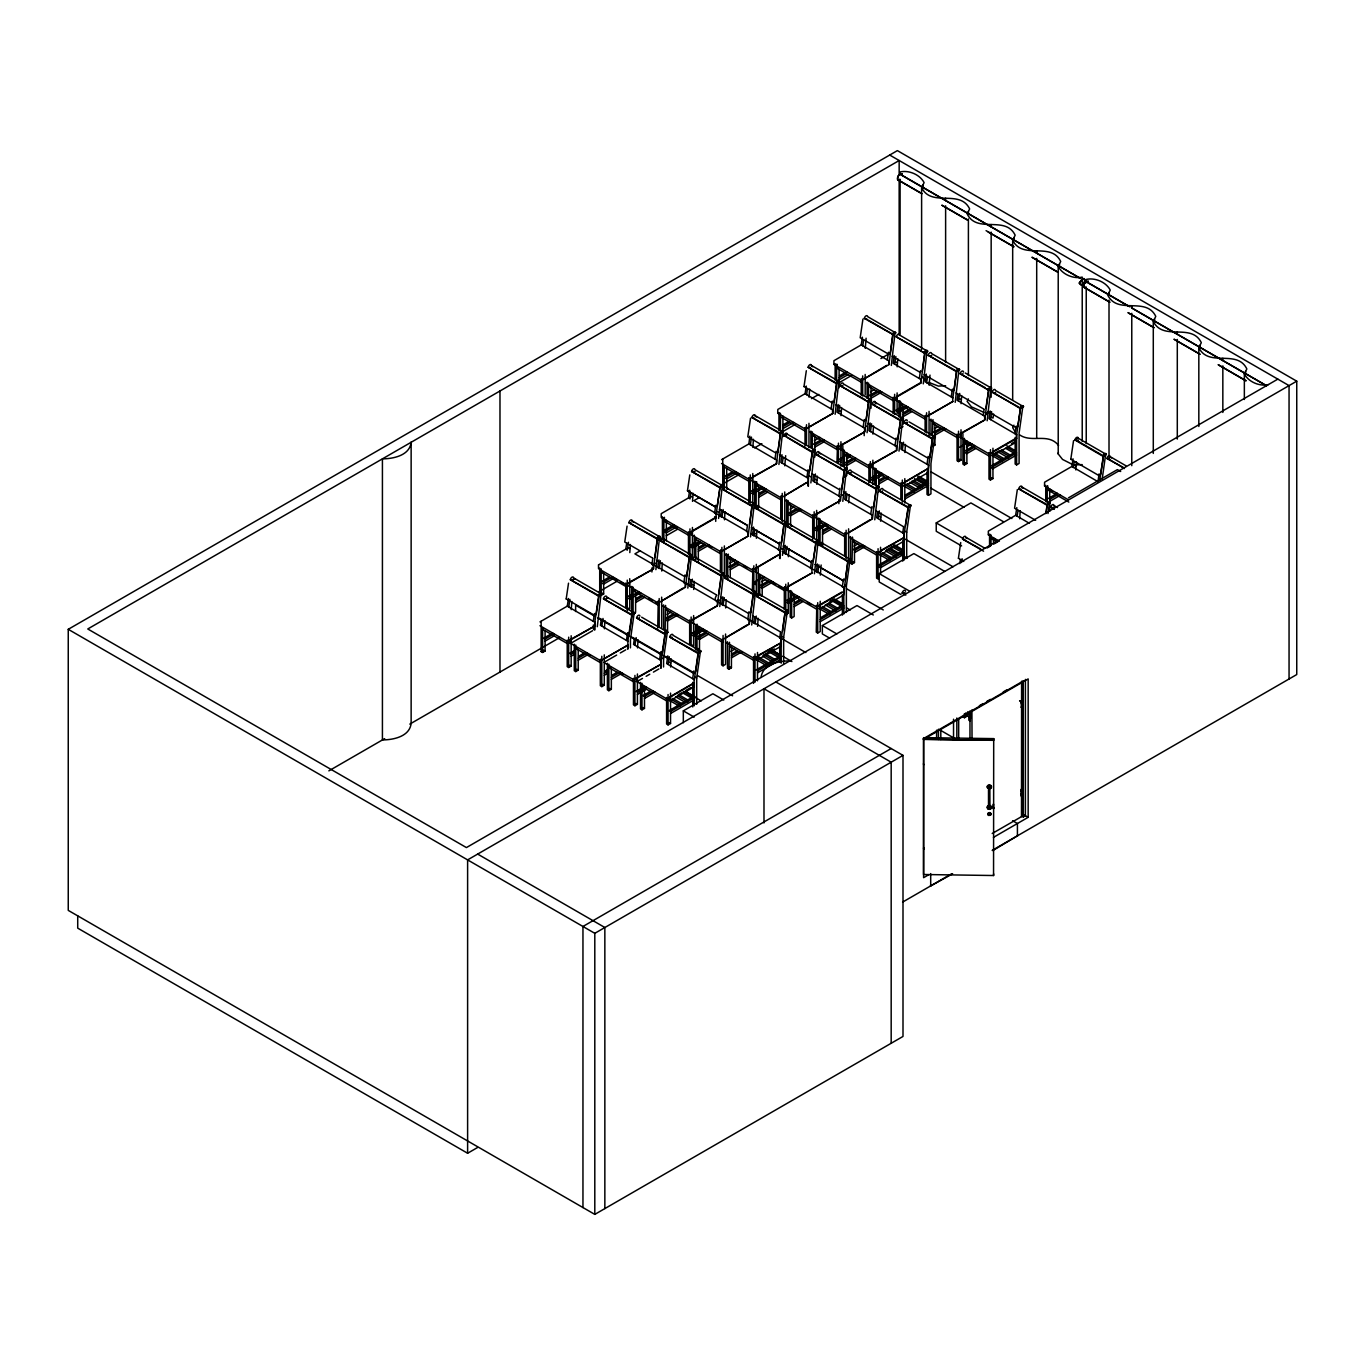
<?xml version="1.0" encoding="UTF-8"?>
<svg xmlns="http://www.w3.org/2000/svg" width="1365" height="1365" viewBox="0 0 1365 1365"><rect width="100%" height="100%" fill="white"/><g stroke="black" fill="none" stroke-linecap="round" stroke-linejoin="round"><path stroke-width="1.5" d="M923.951 764.605L923.371 763.99M923.951 848.979L923.559 847.904M923.815 847.921L923.593 848.876M923.61 737.612L923.542 874.504L993.635 875.528L993.618 873.822M993.43 837.376L1028.169 817.311L1028.169 678.917L923.542 739.335L993.549 740.325L993.703 738.619L993.549 875.511M993.601 804.139L993.396 807.688M993.635 808.711L993.822 807.636M993.549 808.711L993.584 807.21M566.253 598.962L594.202 615.188M665.642 656.343L693.591 672.57M688.711 578.743L716.659 595.038M720.652 597.256L748.6 613.482M751.62 506.108L751.723 505.715A2.355 1.365 -60 0 1 753.48 503.463A2.355 1.365 -60 0 1 754.947 504.316L751.654 506.21L722.75 489.37L722.75 459.05M752.815 594.355L752.9 593.826A2.355 1.365 -60 0 1 754.674 591.574A2.355 1.365 -60 0 1 756.125 592.427L752.832 594.321L724.747 577.992L753.395 593.997L750.648 612.731L748.89 611.844L747.764 619.659L749.334 620.563M783.356 545.983L811.305 562.244L783.442 546.154M804.07 386.568L832.019 402.743M811.97 452.276L812.056 451.747A2.355 1.365 -60 0 1 813.83 449.495A2.355 1.365 -60 0 1 815.28 450.348L811.987 452.242L783.988 435.537A2.355 1.365 -60 0 1 785.745 433.285A2.355 1.365 -60 0 1 787.196 434.138L815.28 450.348M811.748 473.587L839.697 489.83M815.519 543.116L815.605 542.605A2.355 1.365 -60 0 1 817.379 540.352A2.355 1.365 -60 0 1 818.829 541.205L815.536 543.099L786.632 526.259L786.632 499.692M815.297 564.428L843.246 580.688L815.246 564.547M836.011 404.893L863.96 421.188M892.403 334.664L895.73 332.855A2.355 1.365 -60 0 0 894.28 332.002A2.355 1.365 -60 0 0 892.522 334.271L864.369 318.42L866.963 319.052M900.098 420.386L900.2 419.993A2.355 1.365 -60 0 1 901.975 417.724A2.355 1.365 -60 0 1 903.425 418.577L900.132 420.488L872.047 404.142L900.712 420.164L897.658 438.847M924.156 374.624L952.105 390.8M932.056 438.865L932.159 438.438A2.355 1.365 -60 0 1 933.916 436.169A2.355 1.365 -60 0 1 935.366 437.022L932.09 438.933L904.005 422.587L932.653 438.592L929.889 457.292M956.319 371.672L956.404 371.144A2.355 1.365 -60 0 1 958.162 368.891A2.355 1.365 -60 0 1 959.629 369.744L956.336 371.638L928.251 355.31L955.159 370.307M956.097 392.932L984.046 409.227M963.775 561.476L958.452 558.234M1020.184 408.425L1020.286 408.033A2.355 1.365 -60 0 1 1022.061 405.78A2.355 1.365 -60 0 1 1023.511 406.634L1020.218 408.527L992.218 391.823A2.355 1.365 -60 0 1 993.976 389.571A2.355 1.365 -60 0 1 995.426 390.424L1023.511 406.634M1070.86 459.271L1098.808 475.498M761.073 677.467C762.472 664.243 778.818 660.933 789.789 660.899M1022.129 703.146L1021.225 703.009M1021.071 790.915L1022.624 790.727M1022.163 790.369L1021.02 791.052M571.816 601.521L571.235 609.643M594.833 630.016L594.833 622.082L598.723 595.55L601.01 594.236L599.542 593.383L601.01 594.236L597.307 626.706M604.934 620.648L604.371 628.77M629.811 552.603L630.374 544.499M627.951 649.143L627.849 641.14L631.859 614.677L634.145 613.346L632.678 612.51L634.145 613.346L630.442 639.775L630.442 647.863M638.069 639.775L637.489 647.897M655.882 569.666L659.585 537.196L658.118 536.343L659.585 537.196L657.299 538.51L653.494 568.864L626.279 584.578L598.518 568.676L598.501 564.905M662.315 562.943L661.752 571.048M663.561 666.99L663.561 658.903L667.28 632.49L664.994 633.804L661.087 660.336L661.087 668.27M692.516 501.364L693.079 493.26M670.625 667.024L671.188 658.903M628.258 585.636L658.203 603.023L685.452 587.308L689.24 556.954L691.526 555.64L687.824 588.11M693.693 589.492L694.273 581.371M718.587 518.444L722.29 485.957L720.822 485.121L722.29 485.957L720.003 487.288L716.198 514.008M696.696 704.306L696.696 678.03L700.399 651.617L698.931 650.764L700.399 651.617L698.112 652.931L694.324 679.651M725.02 511.704L724.457 519.809M719.764 606.555L723.467 574.085L721.181 575.399L717.273 605.685M726.214 599.815L725.634 607.937M753.429 439.291L752.849 447.413M691.253 534.705L720.908 551.801L748.157 536.07L751.944 505.732L754.231 504.402L752.763 503.566L754.231 504.402L750.528 536.889M756.398 538.254L756.978 530.149M692.43 622.832L722.085 639.912L749.334 624.197L753.139 593.843L755.425 592.512L753.941 591.676L755.425 592.512L751.706 624.999M776.429 463.605L780.336 433.319L782.623 431.988L781.155 431.152L782.623 431.988L778.92 464.475M758.155 618.26L757.592 626.364M785.66 455.705L784.79 465.84M782.469 555.333L786.172 522.846L783.885 524.177L779.876 554.395M809.616 389.093L809.053 397.198M788.919 548.593L788.339 556.698M783.646 663.663L783.646 637.387L787.366 610.974L785.899 610.121L787.366 610.974L785.08 612.288L781.172 638.82L781.172 663.202M810.861 482.92L814.581 450.45L812.294 451.764L808.387 478.296L808.387 486.23M816.748 484.285L817.311 476.18M777.76 413.271L805.504 429.19L832.752 413.459L836.54 383.121L838.827 381.791L837.359 380.937L838.827 381.791L835.124 414.278M812.038 569.341L815.843 542.605L818.13 541.291L816.645 540.438L818.13 541.291L814.41 573.778M840.994 415.642L841.574 407.538M821.15 565.008L820.297 575.143M842.819 501.364L846.522 468.895L845.054 468.041L846.522 468.895L844.235 470.208L840.431 500.546L813.216 516.26L785.455 500.375M866.11 338.213L865.256 348.365M849.252 494.625L848.689 502.729M867.065 432.722L870.768 400.235L868.481 401.549L864.693 431.903L837.479 447.618L809.718 431.715M846.368 612.441L846.368 586.148L850.071 559.735L847.784 561.049L843.98 591.403L816.765 607.118L787.076 590.038M873.515 425.982L872.935 434.087M833.964 364.438L861.69 380.34L888.939 364.626L892.744 334.271L895.03 332.941L891.328 365.428M815.195 517.335L845.14 534.722L872.389 518.99L876.176 488.653L878.463 487.322L876.995 486.486L878.463 487.322L874.76 519.809M921.614 349.508L921.614 187.585L924.105 182.62C919.959 174.601 908.817 169.908 900.098 171.956L900.098 174.293L1080.483 278.443L900.098 174.174L897.999 176.153L897.539 179.668L921.921 193.762M897.197 366.81L897.76 358.688M880.63 521.174L881.21 513.069M839.731 448.983L869.386 466.079L896.634 450.348L900.439 419.993L902.726 418.68L901.241 417.827L902.726 418.68L899.006 451.15M905.456 444.427L904.893 452.532M923.269 383.872L926.971 351.402L925.504 350.549L926.971 351.402L924.685 352.716L920.897 383.07L893.683 398.768L865.905 382.882M906.701 558.473L906.701 532.179L910.404 505.767L908.117 507.097L904.21 533.613L904.21 559.991M929.992 375.102L929.138 385.237M952.838 397.88L956.626 371.161L958.913 369.83L957.445 368.994L958.913 369.83L955.21 402.317M961.079 403.682L961.66 395.577M987.151 420.761L990.854 388.274L988.567 389.605L984.779 419.942L957.565 435.657L929.804 419.772M1012.676 399.962L1012.676 240.172L1015.168 235.207C1005.391 214.988 976.93 234.08 967.154 213.878L969.645 208.913C959.851 188.711 931.408 207.804 921.614 187.585M993.601 414.022L993.038 418.082L991.553 417.246M1016.618 464.902L1016.618 434.565L1020.525 408.05L1022.812 406.719L1021.344 405.883L1022.812 406.719L1019.092 433.132L1019.092 463.469L1016.618 464.902L1015.151 464.049L1015.151 437.482L1016.72 438.387L989.471 454.118L959.817 437.022M1020.218 510.681L1019.655 518.785M1071.73 464.1L1062.533 459.425L1058.216 453.948L1058.216 266.448L1060.707 261.483C1050.913 241.281 1022.47 260.374 1012.676 240.172M1047.996 513.547L1049.429 503.378L1047.962 502.525L1049.429 503.378L1047.143 504.709L1045.829 513.598M1058.216 453.948L1058.421 452.515M1075.842 469.952L1076.422 461.831M1102.203 478.927L1105.633 454.545L1103.347 455.859L1099.712 480.463M1153.288 453.436L1153.288 321.338L1155.78 316.39C1146.003 296.171 1117.543 315.264 1107.749 295.062L1110.257 290.097C1106.111 282.06 1094.969 277.385 1086.233 279.433L1086.233 281.77L1128.275 306.033M1198.828 426.46L1198.828 347.631L1201.319 342.666C1191.526 322.464 1163.082 341.557 1153.288 321.338M1244.351 399.484L1244.351 373.925L1246.859 368.96C1237.065 348.757 1208.605 367.85 1198.828 347.631M596.249 614.404L598.996 595.703L570.348 579.698L598.433 596.044L601.726 594.133A2.355 1.365 -60 0 0 600.276 593.28A2.355 1.365 -60 0 0 598.501 595.55L598.348 595.874M629.367 633.565L632.132 614.83L603.484 598.826L631.568 615.035L634.844 613.26A2.355 1.365 -60 0 0 633.394 612.407A2.355 1.365 -60 0 0 631.637 614.677L631.449 614.984M628.907 522.795L628.992 522.283A2.355 1.365 -60 0 1 630.749 520.031A2.355 1.365 -60 0 1 632.2 520.884L660.285 537.093L657.009 539.004L628.924 522.659L657.572 538.663L654.825 557.364M659.619 659.619L660.745 651.805L662.503 652.692L665.267 633.957L636.602 617.953L664.687 634.281L667.98 632.387A2.355 1.365 -60 0 0 666.529 631.534A2.355 1.365 -60 0 0 664.755 633.787L664.619 634.128M686.766 575.808L689.513 557.108L660.865 541.103L688.95 557.449L692.243 555.538A2.355 1.365 -60 0 0 690.775 554.685A2.355 1.365 -60 0 0 689.018 556.954L688.915 557.381M718.536 486.435L691.628 471.437L719.713 487.766L722.989 485.872A2.355 1.365 -60 0 0 721.539 485.019A2.355 1.365 -60 0 0 719.782 487.271L719.645 487.629M694.887 651.071L669.737 637.08L697.822 653.408L701.115 651.514A2.355 1.365 -60 0 0 699.648 650.661A2.355 1.365 -60 0 0 697.89 652.914L697.737 653.255M692.789 559.684L692.874 559.172A2.355 1.365 -60 0 1 694.649 556.92A2.355 1.365 -60 0 1 696.099 557.773L724.184 573.982L720.891 575.876L692.806 559.548L721.454 575.552L718.707 594.253M749.47 524.587L752.217 505.886L723.569 489.881M777.112 431.459L751.961 417.468L780.046 433.797L783.339 431.903A2.355 1.365 -60 0 0 781.889 431.05A2.355 1.365 -60 0 0 780.115 433.302L779.961 433.643M786.888 522.761A2.355 1.365 -60 0 0 785.438 521.908A2.355 1.365 -60 0 0 783.664 524.16L786.888 522.761L758.804 506.534L755.51 508.326M783.612 611.435L756.705 596.437L784.79 612.766L788.066 610.872A2.355 1.365 -60 0 0 786.615 610.019A2.355 1.365 -60 0 0 784.858 612.271L784.721 612.646M783.885 436.049L787.196 434.138M834.066 401.958L836.813 383.275L808.165 367.27L836.25 383.599L839.543 381.705A2.355 1.365 -60 0 0 838.076 380.852A2.355 1.365 -60 0 0 836.318 383.104L836.165 383.428M841.011 468.349L815.861 454.357L843.945 470.686L847.221 468.792A2.355 1.365 -60 0 0 845.771 467.939A2.355 1.365 -60 0 0 844.014 470.191L843.826 470.498M865.256 399.689L840.106 385.698L868.191 402.044L871.484 400.15A2.355 1.365 -60 0 0 870.034 399.297A2.355 1.365 -60 0 0 868.259 401.549L868.14 401.907M850.77 559.65A2.355 1.365 -60 0 0 849.32 558.78A2.355 1.365 -60 0 0 847.563 561.049L850.77 559.65L822.686 543.424L819.41 545.198M847.784 472.938L847.87 472.427A2.355 1.365 -60 0 1 849.627 470.174A2.355 1.365 -60 0 1 851.095 471.027L879.162 487.237L875.886 489.131L847.802 472.802L876.449 488.807L873.395 507.49M921.46 350.856L896.31 336.865L924.395 353.194L927.671 351.3A2.355 1.365 -60 0 0 926.221 350.447A2.355 1.365 -60 0 0 924.463 352.699L924.327 353.074M905.353 525.935L908.39 507.251L879.743 491.246L907.827 507.575L911.12 505.681A2.355 1.365 -60 0 0 909.653 504.828A2.355 1.365 -60 0 0 907.896 507.08L907.742 507.422M903.067 592.973C909.721 595.345 895.935 590.431 905.814 595.089M985.342 387.745L960.192 373.754L988.277 390.083L991.57 388.189A2.355 1.365 -60 0 0 990.12 387.336A2.355 1.365 -60 0 0 988.345 389.588L988.226 389.946M980.684 548.986L962.564 539.056L983.568 551.187M992.116 392.335L1019.058 407.197M1045.675 503.856L1018.768 488.858L1046.853 505.186L1050.129 503.293A2.355 1.365 -60 0 0 1048.678 502.439A2.355 1.365 -60 0 0 1046.921 504.692L1046.819 505.135M1054.292 509.367L1050.777 506.927A2.355 1.365 -60 0 1 1052.534 504.658A2.355 1.365 -60 0 1 1054.002 505.511L1057.5 507.541M1106.332 454.443L1078.248 438.233L1074.955 440.008L1103.039 456.337L1106.332 454.443A2.355 1.365 -60 0 0 1104.882 453.589A2.355 1.365 -60 0 0 1103.108 455.859L1102.971 456.183M1124.436 468.57L1106.981 458.077A2.355 1.365 -60 0 1 1108.738 455.825A2.355 1.365 -60 0 1 1110.189 456.678L1125.988 465.789M566.185 599.03L568.523 583.179M568.42 598.501L567.294 606.179L594.935 622.286M568.761 607.169L569.888 599.337M601.265 619.539L600.412 625.307L626.45 640.424L627.61 632.678L629.248 633.616M603.023 618.464L601.76 626.228M627.081 526.139L624.743 542.007L652.76 558.149M598.57 564.854L625.767 549.139L626.706 543.372M628.446 542.297L627.32 550.129L625.853 549.139M634.384 638.666L633.548 644.434L661.189 660.524M636.141 637.591L634.896 645.355M652.777 558.421L651.924 564.325M658.937 559.906L657.793 567.584L659.261 568.574L660.404 560.742M715.448 506.927L687.465 490.769L689.786 474.901M715.994 513.752L716.198 517.625L688.881 533.374L661.223 517.454L661.206 513.667L688.489 497.901L689.683 490.223M690.878 492.987L690.025 498.89L688.557 497.918M667.809 655.865L666.666 663.561L694.307 679.616M668.133 664.55L669.277 656.719M690.588 580.261L689.735 586.029L691.1 586.95M691.219 586.882L692.345 579.187M715.755 505.272L714.629 513.104M693.864 670.932L692.618 678.678M695.638 671.785L698.385 653.084L696.645 652.078M721.351 510.595L720.498 516.362L721.966 517.335M721.966 517.198L723.109 509.52M716.659 595.311C712.308 601.436 719.423 600.361 717.393 605.753L690.059 621.485L662.417 605.565M722.819 596.778L721.693 604.473L723.16 605.463M750.545 418.151L747.798 436.8L775.815 452.958M724.286 597.631L723.04 605.395M750.375 444.802L751.501 437.107M747.423 525.644L746.57 531.548L748.071 532.282M753.582 527.112L752.456 534.79L753.924 535.78M754.76 529.876L753.804 535.711M774.962 459.135L776.105 451.32L777.862 452.173L780.609 433.473L778.869 432.466M754.487 617.151L753.634 622.918L755.101 623.907L756.227 616.076M781.974 454.699L780.848 462.394L808.49 478.484M782.316 463.383L783.169 457.48M778.511 549.993L779.654 542.161M804.002 386.602L806.323 370.734M781.411 543.014L784.158 524.331L759.588 510.135M806.237 386.056L805.094 393.734L832.752 409.841M806.561 394.724L807.415 388.82M786.991 546.409L785.865 554.224M780.541 632.2L779.705 638.103M782.589 631.142L785.08 612.288L787.366 610.974M806.92 477.443L808.046 469.748M809.803 470.618L812.567 451.917L787.98 437.721M813.642 475.071L812.789 480.838L840.431 496.928M814.257 481.811L815.383 473.996M832.292 401.105L831.046 408.869M811.936 569.137L810.469 568.284L811.595 560.606M838.178 404.501L837.035 412.179L864.642 428.132M838.519 413.032L839.646 405.354M817.464 564.001L816.338 571.679L817.806 572.669L818.932 564.854M862.936 319.103L860.189 337.752L888.205 353.91M839.987 488.192L838.861 496.024M833.93 364.37L833.93 360.701L861.213 344.901L862.424 337.223M841.744 489.062L844.508 470.362L842.768 469.355M863.618 339.987L862.765 345.891M845.856 491.588L844.73 499.283L872.269 515.168M846.198 500.255L847.051 494.369M863.107 427.364L864.25 419.55L865.871 420.488M866.007 420.403L868.754 401.719L867.014 400.713M870.119 422.945L868.993 430.623L896.532 446.526M871.587 423.798L870.461 431.613M888.496 352.272L887.25 360.019M871.928 506.637L870.682 514.4M895.849 356.504L894.587 364.267M877.524 511.96L876.671 517.727L904.33 533.817M878.139 518.564L879.282 510.885M896.191 437.994L894.945 445.741M901.787 443.301L900.934 449.068L928.575 465.175M903.528 442.226L902.282 449.989M920.437 370.717L919.31 378.532M922.211 371.57L924.958 352.87L923.218 351.863M902.743 532.913L903.596 527.009M926.323 374.095L925.18 381.791L952.838 397.846M926.647 382.78L927.5 376.877M928.354 468.656L932.38 438.438L934.667 437.124M951.251 396.84L952.395 389.144M954.152 390.015L956.626 371.161L958.913 369.847M957.974 394.468L957.138 400.235L984.745 416.206M959.732 393.393L958.486 401.139M958.401 558.387L960.721 542.536M959.783 563.609L960.346 559.769M961.54 562.534L962.103 558.695M983.192 415.421L984.046 409.517M990.205 410.984L989.079 418.68L1016.72 434.77M991.673 411.838L990.546 419.652M1016.277 426.034L1015.031 433.797M1017.335 489.54L1014.587 508.189L1035.643 520.304M988.328 534.807L988.328 531.121L1015.611 515.322L1016.823 507.643M1018.017 510.408L1017.164 516.311M1046.187 513.172L1047.143 504.709L1049.429 503.378M1070.791 459.34L1073.538 440.69M1073.026 458.811L1071.9 466.489L1097.852 481.606M1073.368 467.478L1074.221 461.575M1097.972 481.538L1099.098 473.86M988.925 787.468L988.499 786.223L989.864 785.95M988.687 786.974C991.553 788.953 987.424 784.841 989.079 787.963M988.618 807.824L988.857 806.425M988.925 814.888L988.755 813.728M990 807.995C989.267 808.831 989.813 805.828 988.96 808.199M990.154 814.052L989.762 814.905M990.973 814.598L990.973 813.642M570.331 579.835L570.416 579.323A2.355 1.365 -60 0 1 572.191 577.071A2.355 1.365 -60 0 1 573.641 577.924L601.726 594.133M603.449 598.962L603.552 598.45A2.355 1.365 -60 0 1 605.309 596.198A2.355 1.365 -60 0 1 606.777 597.051L634.844 613.26M636.585 618.089L636.67 617.577A2.355 1.365 -60 0 1 638.445 615.325A2.355 1.365 -60 0 1 639.895 616.178M660.831 541.24L660.933 540.728A2.355 1.365 -60 0 1 662.69 538.475A2.355 1.365 -60 0 1 664.158 539.329L690.485 554.531M691.594 471.573L691.697 471.061A2.355 1.365 -60 0 1 693.454 468.809A2.355 1.365 -60 0 1 694.921 469.662L722.989 485.872M669.72 637.216L669.806 636.704A2.355 1.365 -60 0 1 671.563 634.452A2.355 1.365 -60 0 1 673.03 635.305L701.115 651.514M723.552 490.018L723.638 489.506A2.355 1.365 -60 0 1 725.412 487.237A2.355 1.365 -60 0 1 726.863 488.107L754.947 504.316M751.944 417.605L752.03 417.093A2.355 1.365 -60 0 1 753.804 414.841A2.355 1.365 -60 0 1 755.255 415.694L783.339 431.903M724.73 578.129L724.815 577.617A2.355 1.365 -60 0 1 726.589 575.365A2.355 1.365 -60 0 1 728.04 576.218M755.493 508.463L755.579 507.951A2.355 1.365 -60 0 1 757.353 505.681A2.355 1.365 -60 0 1 758.804 506.534M756.671 596.573L756.773 596.061A2.355 1.365 -60 0 1 758.531 593.809A2.355 1.365 -60 0 1 759.981 594.662L788.066 610.872M808.148 367.39L808.234 366.895A2.355 1.365 -60 0 1 809.803 364.728A2.355 1.365 -60 0 1 811.356 365.086M815.826 454.494L815.929 453.982A2.355 1.365 -60 0 1 817.686 451.73A2.355 1.365 -60 0 1 819.136 452.583L847.221 468.792M840.089 385.834L840.175 385.34A2.355 1.365 -60 0 1 841.949 383.07A2.355 1.365 -60 0 1 843.399 383.923L871.484 400.15M819.375 545.335L819.478 544.84A2.355 1.365 -60 0 1 821.235 542.57A2.355 1.365 -60 0 1 822.686 543.424M864.335 318.557L864.437 318.045A2.355 1.365 -60 0 1 866.195 315.793A2.355 1.365 -60 0 1 867.645 316.646L895.73 332.855M872.03 404.279L872.116 403.784A2.355 1.365 -60 0 1 873.685 401.617A2.355 1.365 -60 0 1 875.255 401.975M896.276 337.001L896.378 336.49A2.355 1.365 -60 0 1 898.136 334.237A2.355 1.365 -60 0 1 899.603 335.09L927.671 351.3M879.725 491.383L879.811 490.871A2.355 1.365 -60 0 1 881.585 488.619A2.355 1.365 -60 0 1 883.036 489.472L911.12 505.681M903.971 422.723L904.074 422.212A2.355 1.365 -60 0 1 905.831 419.959A2.355 1.365 -60 0 1 907.281 420.812M928.234 355.446L928.319 354.934A2.355 1.365 -60 0 1 930.094 352.682A2.355 1.365 -60 0 1 931.544 353.535L959.629 369.744M902.197 593.161L902.299 592.649A2.355 1.365 -60 0 1 904.057 590.397A2.355 1.365 -60 0 1 905.507 591.25M960.175 373.891L960.26 373.379A2.355 1.365 -60 0 1 962.035 371.126A2.355 1.365 -60 0 1 963.485 371.98M962.547 539.192L962.632 538.68A2.355 1.365 -60 0 1 964.39 536.428A2.355 1.365 -60 0 1 965.857 537.281L985.155 548.423M1018.734 488.994L1018.836 488.482A2.355 1.365 -60 0 1 1020.593 486.213A2.355 1.365 -60 0 1 1022.044 487.066L1050.129 503.293M1074.938 440.144L1075.04 439.632A2.355 1.365 -60 0 1 1076.797 437.38A2.355 1.365 -60 0 1 1078.248 438.233M1022.129 701.781L1021.447 702.241M1019.945 700.672L1021.737 701.849M1022.129 704.579L1022.607 705.023M1022.607 706.268L1021.02 707.377M1021.993 707.36L1022.436 707.548M1021.634 707.599L1022.419 707.582M1021.737 789.038L1022.624 789.294M1022.436 789.038L1021.634 789.089M1021.225 793.799L1022.607 793.492M1022.163 796.051L1021.447 796.58L1021.378 789.141M1022.351 793.389L1021.447 793.782M1022.351 795.164L1021.361 795.027L1022.47 794.891M631.33 523.187L629.76 522.607M663.373 541.359L664.311 541.24L661.701 541.052M693.932 472.239L695.075 471.573L692.464 471.386M639.332 617.663L638.922 618.755L637.455 617.901M670.573 637.028L672.245 637.336M727.272 578.248L728.21 578.129L725.6 577.941M809.001 367.219L810.571 367.799M756.346 508.275L758.394 508.787L756.074 508.121M784.756 435.862L786.786 436.373L784.483 435.708M842.819 385.425L842.41 386.5L840.942 385.664M816.697 454.306L818.369 454.613M820.246 545.164L822.856 545.335M850.31 473.058L851.248 472.938L848.638 472.751M930.845 355.941L931.698 355.446M906.718 422.314L906.309 423.389L904.841 422.536M882.455 490.956L882.046 492.048L880.579 491.195M962.717 374.01L962.922 373.464M994.744 392.83L995.597 392.335M1077.548 440.639L1078.418 440.144M1051.545 507.251L1053.115 507.814M987.731 814.547L988.533 812.772M1021.378 706.268L1022.351 706.08M1021.498 701.764L1021.856 709.442L1021.378 701.9M1022.607 709.066L1021.685 709.476M1022.3 792.468L1022.129 791.802M990.052 787.776L989.762 786.803M988.925 807.278L990 807.38M987.902 813.506L989.369 812.602L990.802 813.557M990.819 814.683L988.925 815.519L987.748 814.308M968.399 398.887L967.154 401.378L971.471 406.855L983.909 412.367M1013.922 425.18L1012.676 427.654L1014.809 431.238M1021.498 796.102L1021.6 789.004M1088.332 281.207C1085.55 280.781 1081.694 285.234 1084.151 287.418L1109.899 302.279M988.635 786.547L989.847 786.428M989.369 785.831L989.932 787.417L988.772 787.247M990.052 808.216L989.079 808.404M989.779 814.803L988.55 814.376M990.546 814.956L987.919 814.632M906.599 423.218L907.452 422.723M819.973 544.993L821.918 545.454M1021.361 489.489L1019.604 488.807M988.567 389.605L990.854 388.274M1106.896 458.589L1123.276 467.376M1050.692 507.422L1053.012 508.087M775.815 681.937L902.999 755.374L902.999 1036.445L594.799 1214.389L68.25 910.387L68.25 629.316L897.385 150.611L1296.75 381.176L1296.75 674.549L992.167 850.395M892.744 334.271L895.03 332.958M837.154 364.301L837.154 368.328L838.332 367.646M805.026 393.734L777.811 409.449L777.726 413.22M839.458 375.887L846.727 371.69M839.1 377.781L846.317 373.618M839.1 379.828L848.126 374.624M836.54 383.121L838.827 381.791M811.493 398.631L818.795 394.417M838.895 382.814L851.675 375.426M880.903 358.551L890.253 353.126L893.017 334.425L868.43 320.229M721.607 459.647L748.822 443.949M783.254 424.72L788.714 421.58M886.636 365.393L865.171 378.224M782.896 426.631L790.113 422.468M782.896 428.678L793.73 422.433M754.504 447.925L761.858 443.676M782.094 432.005L794.959 424.566M780.336 433.319L782.623 432.005M924.685 352.716L926.971 351.402M870.273 386.09L869.096 386.773L893.7 400.969M870.631 391.738L874.265 389.639M732.51 471.778L725.242 475.993L726.709 476.829L735.735 471.625M876.859 391.175L869.573 395.372L871.041 396.225L880.067 391.021M737.527 472.631L726.709 478.876L725.242 478.04M699.46 497.474L693.949 500.648L747.252 531.429M721.471 484.763L739.813 474.167M871.041 398.273L881.875 392.028M722.29 485.957L720.003 487.288L717.222 506.125M868.481 401.549L870.768 400.235M664.414 517.301L664.414 521.328L665.591 520.645M814.086 434.923L812.892 435.606L837.496 449.819M874.931 404.62L872.9 404.108M814.427 440.571L819.887 437.414M752.388 481.077L752.388 477.05L776.548 463.673L776.548 460.039L748.89 443.949L749.863 436.169M776.548 463.673L749.146 479.405L721.573 463.486M674.003 524.689L664.892 529.944L666.359 530.797L673.576 526.634M813.386 444.222L820.655 440.025M724.747 467.376L749.351 481.572L750.528 480.889M896.737 400.474L896.737 396.447L920.402 382.78M814.854 445.075L823.863 439.854M677.194 526.6L666.359 532.845L664.892 531.992M814.854 447.123L823.863 441.902M657.299 538.51L659.585 537.196M602.886 571.884L601.709 572.566L626.313 586.762M640.441 550.658L634.913 553.866L805.862 652.555M658.903 540.011L662.588 537.878M666.274 535.745L677.347 529.364M812.294 451.764L814.581 450.45M756.705 481.777L756.705 485.821L757.882 485.138M754.913 488.96L751.313 491.042L752.78 491.878L761.875 486.623M714.509 513.035L716.181 513.888M902.231 404.535L901.037 405.217L925.641 419.413L925.641 415.387M901.054 407.299L895.645 410.438L897.112 411.274L906.224 406.019M763.7 487.629L752.78 493.925L751.313 493.089M609.472 576.968L602.187 581.183L603.654 582.019L612.68 576.815M836.967 462.445L837.496 445.775M690.963 534.415L692.055 535.046L692.055 531.002L715.721 517.352L715.721 521.379M840.533 449.307L840.533 445.28L864.693 431.903L864.472 428.013M908.032 407.026L897.112 413.322L897.112 392.898M759.008 493.379L766.277 489.165M614.489 577.822L603.654 584.083L602.187 583.23M758.65 495.273L765.867 491.11M539.994 621.894L567.209 606.179M903.34 412.776L910.626 408.562M758.65 497.321L767.676 492.117M902.999 414.67L910.216 410.507M598.979 591.676L616.946 581.302M902.999 416.717L912.008 411.513M751.944 505.732L754.231 504.402M900.439 419.993L902.726 418.68M651.805 564.257L653.494 565.246M598.723 595.55L601.01 594.236M599.713 594.56L601.18 595.413L603.654 593.98L603.654 573.556M694.58 542.912L690.963 544.993L692.43 545.846L699.716 541.649M846.658 455.108L839.441 459.271L840.925 460.124M629.35 586.268L629.35 582.241L653.494 568.864M846.385 456.968L850.02 454.869M701.542 542.639L692.43 547.894L690.963 547.041M846.385 459.015L850.02 456.917M900.508 428.064L902.999 426.631M806.186 482.886L784.721 495.717M698.658 547.348L704.118 544.191M852.613 458.452L845.327 462.667L846.795 463.52L855.821 458.299M952.616 397.625L952.838 401.498L925.504 417.246L895.645 399.843M552.723 632.968L543.628 638.223L545.096 639.059L554.122 633.855M698.317 549.242L705.534 545.079M698.317 551.289L709.135 545.044M855.821 460.346L846.795 465.567L845.327 464.714M689.24 556.954L691.526 555.64M545.096 641.106L554.122 635.902M634.827 590.328L633.65 591.011L658.254 605.207L658.254 601.18L657.725 628.054M689.956 559.24L692.43 557.807L692.43 527.47M844.235 470.208L846.522 468.895M932.977 419.618L932.449 436.288M631.876 594.15L628.258 596.232L629.726 597.085L638.837 591.83M789.823 503.583L788.646 504.265L813.25 518.461M328.846 770.867L384.674 738.636M409.807 724.115L559.855 637.489M934.172 422.979L932.977 423.662L957.582 437.858M640.646 592.82L629.726 599.133L628.258 598.279M593.246 621.297L594.492 613.55L596.113 614.489M541.137 621.28L541.137 651.6L543.628 650.167L545.096 651.02L545.096 630.596M844.304 476.897L846.795 475.464L846.795 452.924M790.181 509.23L793.816 507.115M541.137 651.6L542.605 652.453L545.096 651.02M635.954 598.57L641.413 595.413M635.595 600.464L642.813 596.3M871.399 467.12L872.474 467.751L872.474 463.725L896.634 450.348M721.897 551.102L748.157 536.07M934.53 428.627L938.165 426.511M796.409 508.667L789.124 512.865L790.591 513.718L799.617 508.514M569.7 642.676L570.775 643.307L570.775 639.281L594.935 625.904L567.601 641.635L539.96 625.716M568.676 640.936L570.775 639.281M635.595 602.511L644.621 597.307M844.85 454.05L869.437 468.246L870.631 467.564M933.472 432.261L940.741 428.064M568.932 643.12L567.738 643.802L543.134 629.606M801.426 509.52L790.591 515.765L789.124 514.912M570.775 643.307L592.632 630.698M934.94 433.115L943.966 427.91M934.94 435.162L945.757 428.917M783.885 524.177L786.172 522.846M932.38 438.438L934.667 437.124L930.947 463.537L930.947 493.857L928.473 495.29L927.006 494.454L927.006 471.915L928.098 472.529L928.098 468.502L901.207 484.524L871.672 467.427M728.296 554.19L728.296 558.217L729.49 557.534L733.005 559.565M877.968 471.812L876.791 472.495L901.378 486.691M631.859 614.677L634.145 613.363M874.999 475.634L871.399 477.716L872.866 478.569L881.961 473.314M577.446 648.051L576.269 648.733L600.873 662.929M575.109 650.15L569.7 653.272L571.167 654.108L574.802 652.009M683.131 588.076L661.667 600.907M729.831 563.182L735.308 560.042M881.961 475.361L872.866 480.617L871.399 479.763M932.449 446.509L934.94 445.075L934.94 424.651M816.287 517.966L816.287 513.94L840.431 500.546M814.171 515.578L816.287 513.94M571.167 656.173L574.802 654.057M728.791 566.833L737.885 561.578M879.094 480.053L884.554 476.897M960.619 437.363L960.619 433.336L984.779 419.942L984.557 416.069M730.258 567.686L737.475 563.523M878.736 481.947L887.762 476.743M665.591 605.429L665.062 632.302M578.572 656.292L584.032 653.135M730.258 569.734L739.284 564.53M878.736 484.012L887.762 478.791M721.181 575.399L723.467 574.085M578.214 658.186L587.24 652.982M666.785 608.773L665.591 609.455L690.195 623.651M578.214 660.233L587.24 655.029M876.176 488.653L878.463 487.322M567.209 640.083L567.209 666.649L568.676 667.502L571.167 666.069L571.167 635.749M821.764 522.01L820.587 522.693L845.191 536.906L845.191 532.879M1022.812 406.719L1020.525 408.05L1017.744 426.887M818.795 525.832L815.195 527.914L816.662 528.767L825.757 523.512M778.391 549.924L780.097 550.897M966.113 441.407L964.936 442.089L989.523 456.302L990.717 455.62M667.127 614.421L670.778 612.322M959.544 447.311L966.761 443.147M827.582 524.518L816.662 530.814L815.195 529.978M673.355 613.858L666.086 618.072L667.553 618.908L676.562 613.704M752.371 591.182L752.9 568.386M966.471 445.007L970.105 442.908M574.273 644.161L574.273 670.727L575.74 671.58L578.214 670.147L578.214 649.723M755.937 571.918L755.937 567.891L777.777 555.282M928.098 472.529L904.432 486.196L904.432 482.169L928.098 468.502M966.471 447.055L971.931 443.915M822.89 530.268L828.35 527.112M678.371 614.711L667.553 620.956L666.086 620.12M569.973 642.983L600.736 660.762L628.071 645.031L604.286 658.63M822.532 532.162L829.749 527.999M785.745 554.156L784.397 553.235L785.302 545.403M974.508 445.451L965.413 450.706L966.881 451.559L974.098 447.396M822.532 534.21L831.558 529.006M603.91 662.435L616.656 655.081M620.29 652.982L625.75 649.825M975.907 448.403L966.881 453.607L965.413 452.753M815.843 542.605L818.13 541.291M957.053 434.138L957.053 460.705L958.52 461.558L961.011 460.124L961.011 429.787M664.994 633.804L667.28 632.49M763.871 576.678L754.862 581.882L756.329 582.736M905.149 495.12L927.006 482.493M693.232 623.157L693.232 619.13L717.393 605.753M904.807 497.014L928.473 483.346L917.468 476.846M610.582 667.178L609.404 667.86L633.991 682.056M691.134 620.785L693.232 619.13M604.627 671.358L608.227 669.277M761.789 581.626L765.424 579.528M904.807 499.061L928.473 485.394M962.922 433.763L962.922 464.1L964.39 464.953L966.881 463.52L966.881 440.963M604.286 673.235L607.937 671.136M870.068 519.758L848.603 532.589M604.286 675.283L607.937 673.184M768.017 581.081L760.732 585.278L762.199 586.131L771.225 580.91M992.577 451.764L1016.225 438.114L1016.225 442.141L992.577 455.808L992.952 451.986M995.119 453.078L998.771 450.962M1011.499 443.608L1015.151 441.509L1016.225 442.141M773.017 581.917L762.199 588.179L760.732 587.325M611.708 675.419L617.168 672.263M753.139 593.843L755.425 592.529M852.528 537.11L851.999 564.001L850.532 563.148L850.532 536.582M611.349 677.313L620.375 672.109M698.726 627.218L697.549 627.9L722.136 642.096L723.331 641.413M753.838 596.13L756.329 594.679L756.329 564.359M908.117 507.097L910.404 505.767M611.349 679.361L622.167 673.116M699.358 628.941L692.14 633.121L693.625 633.957L702.719 628.702M853.722 540.455L852.528 541.137L877.132 555.35M600.344 659.21L600.344 685.776L601.811 686.629L604.286 685.196L604.286 654.859M704.545 629.709L693.625 636.022L692.14 635.169M854.063 546.102L857.715 544.004M707.121 631.261L698.027 636.517L699.494 637.353L706.712 633.189M786.803 589.748L787.895 590.363L787.895 586.336L812.038 572.959L784.704 588.707L755.135 571.594M607.391 663.288L607.391 689.854L608.858 690.707L611.349 689.274L611.349 668.85M853.023 549.754L860.291 545.556M708.52 634.196L699.494 639.4L698.027 638.564M760.254 576.661L784.841 590.874L786.035 590.192M854.49 550.607L863.499 545.403M642.505 678.405L637.046 681.562L637.046 677.535L661.189 664.158L633.94 679.872L604.866 663.117M854.49 552.654L865.308 546.409M646.14 676.306L649.774 674.208M653.425 672.109L658.886 668.952M847.784 561.049L850.071 559.735M990.461 453.419L988.994 452.583L988.994 479.149L990.461 480.002L992.952 478.569L992.952 448.232M793.372 594.423L792.195 595.106L816.799 609.302L816.799 605.275L816.253 632.166L817.72 633.002L820.211 631.568L820.211 601.248M699.494 626.774L699.494 649.313L697.003 650.747L697.003 624.18M790.403 598.245L786.803 600.327L788.27 601.18L797.365 595.925M851.999 564.001L854.49 562.551L854.49 542.127M747.03 624.965L725.566 637.796M643.7 686.305L642.523 686.987L667.127 701.183M799.19 596.914L788.27 603.228L786.803 602.375M635.954 691.526L641.362 688.387M881.995 549.771L904.33 537.435L877.081 553.166L849.354 537.264M637.421 692.362L646.515 687.107M794.498 602.665L799.958 599.525M886.363 550.01L891.823 546.87M637.421 694.41L646.515 689.154M794.14 604.576L801.357 600.395M729.49 642.301L728.961 669.191L727.477 668.338L727.477 641.772M961.608 545.932L936.236 531.275L936.236 522.932L970.89 502.917L1003.514 521.754M794.14 606.623L803.166 601.402M650.286 691.39L643 695.587L644.485 696.44L653.494 691.236M785.779 614.557L788.27 613.124L788.27 582.804M644.485 698.488L655.302 692.243M637.046 677.535L634.93 679.19L633.462 678.337L633.462 704.903L634.93 705.756L637.421 704.323L637.421 673.986M902.743 551.153L879.077 564.803L880.562 565.656L904.21 551.989L902.743 551.153L902.743 540.557M731.026 651.31L734.66 649.194M842.29 586.796L843.536 579.05L845.293 579.903L848.057 561.22L823.47 547.024M791.666 617.953L791.666 591.386L790.199 590.533L790.199 617.116L791.666 617.953L794.14 616.519L794.14 596.096M731.794 653.903L737.254 650.747M731.435 655.797L738.653 651.634M843.98 591.403L843.502 595.157L819.836 608.807L819.836 604.78L841.676 592.171M731.435 657.845L742.27 651.6M640.526 682.415L640.526 708.981L641.994 709.834L644.485 708.401L644.485 687.977M829.664 601.88L833.298 599.781M900.951 594.509L879.214 581.968L879.214 573.607L913.868 553.593L944.682 571.389M721.607 640.424L721.607 664.943L723.075 665.796L725.566 664.363L725.566 634.025M670.164 700.689L670.164 696.662L693.829 682.995L693.829 687.022L670.164 700.689L669.072 700.057M1071.815 466.489L1044.6 482.203L1044.515 485.957M678.183 694.802L681.818 692.703M685.452 690.605L690.912 687.448M779.586 638.035L781.275 639.008M728.961 669.191L731.435 667.758L731.435 647.334M820.553 617.731L842.41 605.105M1103.347 455.859L1105.633 454.545M758.94 654.961L781.275 642.642L753.992 658.374L726.299 642.454M820.211 619.625L843.877 605.958L832.872 599.474M1047.757 485.889L1047.757 489.916L1048.934 489.233L1052.449 491.264M820.211 621.672L843.877 608.005M756.039 659.414L759.674 657.316M763.325 655.217L774.245 648.904M692.738 696.986L669.072 710.653L670.539 711.489L694.205 697.839L683.2 691.338M829.596 638.103L822.344 633.923L822.344 625.562L856.998 605.565L873.31 614.984M670.539 713.537L694.205 699.887M1048.235 498.532L1057.329 493.277M683.319 722.733L683.319 710.841L712.888 693.761L723.757 700.04M1049.702 499.368L1056.92 495.205M756.039 670.01L779.705 656.343L781.172 657.196L757.507 670.846M1049.702 501.416L1060.52 495.171M757.507 672.894L781.172 659.244L779.705 658.391L779.705 662.349M666.598 697.464L666.598 724.03L668.065 724.883L670.539 723.45L670.539 693.113M1068.488 497.85L1117.406 469.611L1120.682 471.505M904.534 593.826L905.677 593.161L904.739 593.28M1277.828 379.129L466.421 847.58L87.769 628.975L899.16 160.524L899.16 175.42M986.997 548.03L990.649 545.915M994.3 543.816L997.952 541.717M1296.75 381.176L467.615 859.882L467.615 1153.254L477.665 1147.453M891.174 748.532L582.957 926.477L582.957 1207.564M979.37 705.722L983.039 703.606M986.707 701.491L990.376 699.375M1003.207 691.97L1006.875 689.854M922.996 738.892L1021.498 682.022M1023.204 681.033L1023.323 816.97L1025.388 815.775L1025.388 679.378M962.973 716.864L964.441 717.717L966.915 716.284L965.447 715.431M68.25 629.316L594.799 933.319L902.999 755.374M1021.447 789.465L1022.351 789.533M992.201 833.503L1022.027 816.355L1023.204 816.97M928.917 874.624L923.593 877.695L923.593 739.301L993.635 740.205M902.606 902.111L951.593 873.822M952.616 873.788L930.213 886.175M992.799 850.583L1017.898 835.551M900.098 179.395C894.894 181.545 898.289 172.894 901.924 173.816M900.098 174.174L902.18 173.747M945.621 385.749L938.369 386.09L928.695 382.371M991.161 412.025L986.861 412.759M1268.375 384.589C1259.639 386.636 1248.497 381.961 1244.351 373.925M1082.223 464.612L1074.972 464.953M989.676 808.114L988.362 807.125M1085.465 287.35L1084.151 287.418M573.078 579.408L574.955 579.187L573.471 578.333M606.197 598.535L608.073 598.314L606.606 597.461M988.925 812.892L990.529 813.267M1021.498 816.594L1021.6 681.203M1088.059 281.292L1084.066 283.92L1083.912 287.128L1109.66 302.006M1085.038 287.333L1083.912 287.128M925.743 737.663L993.703 738.619M988.362 786.632L990.325 786.445M987.697 813.95L991.041 814.001M897.999 179.941L900.098 179.532L900.098 334.05M1019.757 434.957C1031.872 443.216 1048.098 432.449 1058.575 445.4M752.798 417.417L754.282 418.27M963.4 539.004L964.867 539.857M724.406 489.83L725.873 490.666M788.305 526.719L789.772 527.555M693.642 559.496L695.399 560.179L695.928 558.183L697.396 559.036M571.184 579.647L572.669 580.5M604.32 598.774L605.787 599.627M889.707 155.047L1289.055 385.613L1289.055 678.985M1086.233 281.634L1130.015 306.92M1131.773 307.927L1266.618 385.783L1131.773 308.046L1131.773 305.726M897.76 179.668L921.682 193.472M941.918 205.16L967.683 220.021M986.076 230.651L1013.666 246.57M1032.059 257.2L1057.824 272.062M1128.07 312.619L1153.817 327.498M1174.054 339.168L1199.818 354.047M1218.211 364.66L1245.801 380.596M942.157 205.433L967.904 220.311M988.158 231.999L1013.905 246.86M1032.298 257.49L1058.063 272.352M1128.292 312.909L1154.056 327.771M1174.292 339.458L1200.057 354.337M1218.45 364.95L1246.04 380.886M965.243 372.986L991.57 388.189M1110.035 457.087L1111.502 457.923M987.1 388.752L988.84 389.759L985.803 408.442M1075.535 439.803L1103.62 456.012L1100.565 474.696M894.212 355.565L893.239 363.346L920.897 379.436M892.164 356.214L920.164 372.355M987.987 411.53L1015.987 427.672M895.73 361.913L897.197 362.766M921.802 376.962L923.269 377.815M959.612 398.802L961.079 399.638M985.684 413.851L987.151 414.687M1074.374 465.055L1075.842 465.909M861.298 344.901L888.837 360.804M952.838 401.498L926.579 416.547L925.112 415.694L925.112 432.04M1006.79 445.775L1015.577 450.842M1007.37 447.464L1016.157 452.549M1005.613 448.3L1014.4 453.368M1015.151 454.153L1016.618 454.989L992.952 468.656L991.485 467.803M1001.33 449.938L1010.117 455.006M999.726 450.86L1008.513 455.927M997.969 451.883L1008.513 457.975M995.119 453.521L1003.906 458.589M993.515 454.443L1002.302 459.51L1002.302 461.558M862.68 379.658L861.213 378.805L861.213 395.15M991.485 455.176L1000.545 460.551M1044.566 486.025L1068.437 499.812M837.154 368.328L861.759 382.524L861.759 378.497M1047.757 489.916L1068.829 502.081M811.458 365.479L839.543 381.705M875.34 402.368L903.425 418.577M909.039 421.836L935.366 437.022M811.288 365.888L812.755 366.741M875.187 402.777L876.654 403.631M1021.89 487.476L1023.358 488.329M1053.831 505.92L1055.299 506.773M933.472 444.222L934.94 445.075M959.544 459.271L961.011 460.124M965.413 462.667L966.881 463.52M991.485 477.716L992.952 478.569M929.77 457.377L928.132 456.439L927.006 464.254M867.901 423.491L895.901 439.632M899.842 441.936L927.842 458.077M839.526 410.746L840.994 411.599M865.598 425.795L867.065 426.648M1015.697 515.322L1029.432 523.341M832.752 413.459L808.967 427.057M930.998 471.846L1011.875 518.529M918.645 476.163L927.432 481.248M917.468 478.706L926.255 483.773M914.448 478.688L925.47 485.053M930.998 488.243L964.082 507.336M913.185 480.326L921.972 485.394L921.972 487.442M911.598 481.248L920.368 486.315L920.368 488.363L909.841 482.289M872.474 463.725L870.375 465.38L868.908 464.527L868.908 482.92M906.974 483.91L915.761 488.977M905.37 484.831L914.158 489.916M806.493 428.491L805.026 427.637L805.026 446.048M836.967 446.082L838.434 446.935M842.836 449.477L844.304 450.331L844.304 466.676M902.316 483.824L900.849 482.971L900.849 499.334M903.613 485.872L914.158 491.963M988.362 534.858L999.385 541.222M879.725 472.819L883.24 474.849M992.73 538.066L998.003 541.12M780.951 417.161L805.555 431.374L805.555 427.33M991.553 538.748L996.825 541.803M839.441 461.319L840.925 462.172M755.084 416.103L756.551 416.939M818.983 452.992L820.45 453.828M965.686 537.691L967.154 538.527M936.236 522.932L963.417 538.629M779.756 455.245L807.756 471.403M871.655 508.275L843.775 492.185M875.596 510.578L903.596 526.719M809.394 476.01L810.861 476.863M815.28 479.405L816.748 480.241M841.335 494.454L842.819 495.29M879.162 516.277L880.63 517.13M905.234 531.343L906.701 532.179M871.894 518.717L872.167 515.117M905.217 539.192L953.009 566.782M894.399 544.823L903.186 549.89M893.205 545.505L903.749 551.596M891.447 546.324L901.992 552.415M890.509 548.474L907.06 558.012M888.939 548.969L897.726 554.054M887.335 549.907L896.123 554.975L896.123 557.022M885.578 550.931L894.365 555.999M880.562 551.033L880.169 554.855L903.835 541.188L903.835 537.162M882.728 552.569L891.499 557.637M881.125 553.49L889.912 558.558M782.23 497.15L780.763 496.297L780.763 518.785M846.129 534.022L844.662 533.186L844.662 555.657M751.313 480.446L781.121 497.85L807.995 481.828L807.995 485.855M879.367 554.514L889.912 560.606M756.705 485.821L781.292 500.017L781.292 495.99M879.077 566.85L880.562 567.704L904.21 554.036L902.743 553.2L902.743 561.117M879.214 573.607L910.028 591.403M818.829 541.205L790.745 524.979A2.355 1.365 -60 0 0 789.294 524.126A2.355 1.365 -60 0 0 787.537 526.395L816.116 542.775L813.062 561.459M726.692 488.499L728.159 489.353M790.591 525.389L792.058 526.242M853.023 561.715L854.49 562.551M783.51 524.484L754.691 507.814L754.691 481.248L756.159 482.084L756.159 508.667M687.499 490.769L715.465 506.91M719.423 509.213L747.389 525.371L719.56 509.264M691.048 496.485L692.516 497.321M717.12 511.534L718.587 512.37M754.93 533.357L756.398 534.21M781.002 548.406L782.469 549.259M844.884 585.295L846.368 586.148M750.938 533.544L778.511 549.464M782.179 551.579L842.836 586.609M846.522 588.725L883.274 609.95M843.945 587.667L842.41 586.865M714.629 516.721L716.198 517.625M843.502 595.157L842.41 594.526L842.41 615.086M1019.604 700.876L1021.6 701.764M834.049 598.791L842.836 603.859M834.049 600.634L840.994 604.678M846.522 607.852L850.19 609.984M831.114 600.293L841.659 606.384M828.589 602.938L837.376 608.005M827.002 603.859L835.789 608.927L835.789 610.991L825.245 604.9M819.836 604.78L817.72 606.435L816.253 605.582M822.378 606.521L831.166 611.605M820.792 607.442L829.562 612.527L829.562 614.574M689.956 532.657L688.472 531.821L688.472 554.292M752.371 568.693L753.838 569.546M725.122 554.327L752.729 570.263L779.603 554.241L779.603 558.268M819.034 608.483L827.804 613.55M672.621 524.706L676.136 526.736M708.077 545.181L711.592 547.211M743.55 565.656L747.064 567.686M771.976 582.07L775.491 584.101M779.005 586.131L782.52 588.161M807.432 602.545L810.947 604.576M664.414 521.328L689.018 535.541M696.355 539.772L720.959 553.985L720.959 549.958M728.296 558.217L752.9 572.43M754.862 583.93L756.329 584.783M822.344 625.562L836.847 633.94M967.683 711.796L971.283 713.878M965.84 712.871L971.232 715.994M729.797 577.224L756.125 592.427M632.046 521.293L633.514 522.147M759.827 595.072L761.295 595.908M965.84 715.021L971.232 718.144M690.963 556.954L692.43 557.807M722.904 575.399L724.371 576.252L724.371 545.915M754.862 593.843L756.329 594.679M786.803 612.288L788.27 613.124M686.629 575.894L684.991 574.955L683.865 582.77L685.452 583.691M656.719 560.452L684.718 576.593M752.542 615.769L780.541 631.927M628.344 547.706L629.811 548.559M654.398 562.755L655.882 563.609M692.226 584.595L693.693 585.448M718.297 599.644L719.764 600.498M782.179 636.534L783.646 637.387M940.041 730.019L954.749 738.516M773.409 650.9L778.954 654.091M782.657 656.224L791.888 661.564M771.344 650.013L780.132 655.081M770.167 650.696L780.712 656.787M768.41 651.532L778.954 657.606M765.884 654.176L774.672 659.244M764.281 655.098L773.068 660.165L773.068 662.213M762.54 656.121L771.31 661.206M757.507 656.241L757.131 660.046L780.797 646.379L780.797 642.352M757.916 656.736L768.461 662.827M758.07 658.681L766.857 663.748M657.725 601.487L659.193 602.34M756.312 659.722L766.857 665.796M613.431 577.975L616.946 580.006M620.461 582.036L623.976 584.049M648.887 598.45L652.402 600.464M655.917 602.494L659.432 604.524M1024.262 815.059L1028.169 817.311M729.49 646.345L754.077 660.541L754.077 656.514M1012.608 820.74L1017.42 823.522L1017.42 835.824M602.187 593.127L603.654 593.98M628.258 608.176L629.726 609.029L629.726 578.709M666.086 630.016L667.553 630.869L667.553 610.445M692.14 645.065L693.625 645.918L693.625 615.581M698.027 648.46L699.494 649.313M729.968 666.905L731.435 667.758M641.652 617.185L667.98 632.387M627.337 634.316L599.457 618.226M632.456 637.301L660.455 653.443M594.099 615.82L575.62 605.173L575.62 611.503M597.785 617.953L693.812 673.406M697.515 675.538L732.596 695.792M662.093 658.049L663.561 658.903M669.157 662.127L670.625 662.981M695.229 677.177L696.696 678.03M694.103 683.148L666.99 699.017L636.226 681.237M692.738 686.39L693.829 687.022M686.134 691.68L694.921 696.747M686.424 692.362L701.201 700.893M683.2 693.181L691.987 698.249M678.934 694.819L687.704 699.887L687.704 701.934M677.33 695.74L686.117 700.808M675.573 696.764L684.36 701.849M672.706 698.402L681.493 703.47M671.119 699.324L679.907 704.391M669.362 700.364L679.907 706.439M586.233 653.118L589.748 655.149M619.369 672.245L622.884 674.276M683.319 710.841L694.171 717.103M569.7 665.216L571.167 666.069M576.747 669.294L578.214 670.147M602.818 684.343L604.286 685.196M609.882 688.421L611.349 689.274M635.954 703.47L637.421 704.323M643 707.548L644.485 708.401M669.072 722.597L670.539 723.45M477.665 854.081L604.849 927.5L604.849 1208.588M467.615 1153.254L77.72 928.149L77.72 915.864M875.767 488.943L875.955 488.636A2.355 1.365 -60 0 1 877.712 486.384A2.355 1.365 -60 0 1 879.162 487.237M847.375 561.356L818.591 544.703L818.591 518.137L820.058 518.973L820.058 545.556M720.788 575.706L720.959 575.399A2.355 1.365 -60 0 1 722.733 573.129A2.355 1.365 -60 0 1 724.184 573.982M656.889 538.817L657.077 538.51A2.355 1.365 -60 0 1 658.834 536.24A2.355 1.365 -60 0 1 660.285 537.093M925.948 380.562L922.279 376.791M628.071 641.396L626.484 640.492M990.819 813.301L991.024 814.24M1058.216 266.448C1062.362 274.484 1073.504 279.16 1082.223 277.112L1082.223 441.322M1245.597 371.434L1245.597 373.771M1222.835 358.295L1222.835 360.633M1222.835 365.854L1222.835 412.435M1200.074 345.157L1200.074 347.478M1177.295 332.002L1177.295 334.34M1177.295 339.441L1177.295 439.069M1154.534 318.864L1154.534 321.202M1131.773 313.285L1131.773 465.687M1109.011 292.571L1109.011 294.908M1109.011 300.129L1109.011 458.896M1086.233 286.991L1086.233 443.642M1059.462 263.974L1059.462 266.312M1049.702 488.789L1049.702 511.329M1047.211 486.196L1047.211 502.542M1045.744 485.343L1045.744 501.689M1036.7 250.836L1036.7 253.156M1036.7 258.394L1036.7 438.319M1023.033 680.862L1023.033 701.934M1023.033 708.264L1023.033 790.471M1023.033 796.802L1023.033 815.775M1022.146 682.551L1022.027 816.355M1016.498 434.514L1016.498 438.267M1013.922 237.681L1013.922 240.018M993.498 537.622L993.498 543.987M993.276 804.139L993.225 808.711M991.161 224.542L991.161 226.863M991.161 232.101L991.161 397.215M991.024 545.249L991.024 535.029L989.557 534.176L989.557 546.444M990.461 449.665L990.461 480.002M989.847 789.635L989.949 808.814M989.369 812.602L989.369 815.332M988.67 789.618L988.67 808.797M988.584 789.618L988.584 808.797M971.914 709.902L972.034 739.54M970.31 717.017L970.31 721.095L968.843 720.259L968.843 716.164M969.969 710.875L969.969 738.363M968.399 211.387L968.399 213.725M968.399 218.963L968.399 375.597M964.39 438.37L964.39 464.953M964.441 713.622L964.441 717.717M958.674 718.997L958.674 739.438M958.52 431.221L958.52 461.558M956.831 718.007L956.831 738.465M953.538 719.218L953.538 740.137M945.621 198.249L945.621 200.587M945.621 205.808L945.621 362.459M940.809 729.081L940.809 739.54M938.438 729.234L938.438 739.455M936.595 730.207L936.595 738.397M930.981 419.089L930.981 435.435M930.691 873.6L930.691 885.902M929.07 411.343L929.07 435.742M928.473 464.97L928.473 495.29M926.579 412.776L926.579 432.893M922.859 185.111L922.859 187.432M920.778 379.248L920.897 383.07M904.807 478.637L904.807 503.02M904.108 533.561L904.108 537.315M902.999 406.207L902.999 424.651M902.316 480.071L902.316 502.218M900.508 417.844L900.508 401.481L899.04 400.645L899.04 416.99M899.16 179.685L899.16 335.125M896.413 446.457L896.532 450.279M894.638 394.331L894.638 414.448M893.171 397.249L893.171 413.595M891.174 1043.27L891.174 762.199L763.99 688.762L763.99 822.924M888.734 360.735L888.837 364.557M880.562 547.28L880.562 573.641M878.736 473.484L878.736 491.929M878.07 548.713L878.07 579.05L876.603 578.197L876.603 551.631M876.262 468.775L876.262 487.168M874.777 467.922L874.777 484.268M872.866 460.193L872.866 484.575M871.041 387.762L871.041 408.186M870.375 461.626L870.375 481.726M869.437 464.219L869.437 468.246M868.567 383.053L868.567 399.399M867.099 382.2L867.099 398.546M865.171 374.454L865.171 394.877M864.199 431.613L864.199 435.657M862.68 375.904L862.68 396.004M848.603 528.835L848.603 559.172M846.129 530.268L846.129 558.558M843.775 587.513L843.877 613.943M842.836 445.724L842.836 465.84M840.925 441.748L840.925 466.13M840.226 496.672L840.226 500.426M839.1 369.318L839.1 387.762M838.861 499.641L838.861 503.668M838.434 443.181L838.434 463.281M836.626 380.954L836.626 364.609L835.141 363.755L835.141 380.101M832.531 409.585L832.531 413.339M822.532 523.699L822.532 544.123M817.72 602.682L817.72 633.002M816.662 510.391L816.662 540.728M814.854 436.595L814.854 457.019M814.171 511.824L814.171 538.066M812.704 514.741L812.704 539.26M812.363 431.886L812.363 448.232M811.817 569.068L812.038 572.959M810.895 431.033L810.895 447.396M808.967 423.304L808.967 447.686M808.268 478.228L808.268 481.982M806.493 424.737L806.493 444.854M790.591 505.255L790.591 525.679M788.117 500.528L788.117 527.112M785.779 584.237L785.779 610.479M784.841 586.831L784.841 590.874M784.721 491.946L784.721 522.283M784.312 587.138L784.312 609.626M782.896 416.035L782.896 436.595M782.23 493.379L782.23 521.669M781.053 638.752L781.053 642.505M780.422 429.787L780.422 413.441L778.954 412.588L778.954 430.982M779.978 550.692L779.978 558.626M779.705 645.747L779.705 656.343M762.199 577.651L762.199 596.096M759.708 574.989L759.708 595.43M758.65 486.81L758.65 507.234M758.24 568.335L758.24 596.624M757.507 652.47L757.507 680.828M755.016 653.903L755.016 682.193M753.838 565.793L753.838 592.035M753.548 656.821L753.548 683.387M752.78 473.501L752.78 503.839M750.289 474.935L750.289 503.224M749.351 477.545L749.351 481.572M749.112 620.307L749.112 624.061M748.822 477.852L748.822 502.371M747.935 532.196L748.037 536.018M730.258 557.091L730.258 577.651M727.767 554.497L727.767 576.986M726.709 468.366L726.709 488.789M726.299 553.644L726.299 576.132M724.218 465.687L724.218 490.223M723.075 635.459L723.075 665.796M721.897 547.348L721.897 573.59M720.43 550.266L720.43 572.737M698.317 540.762L698.317 561.186M695.826 538.1L695.826 558.541M695.536 625.375L695.536 649.894M694.358 535.199L694.358 557.688M694.103 679.395L694.205 705.824M692.738 682.364L692.738 706.951M691.134 617.031L691.134 645.304M689.956 528.903L689.956 555.146M689.666 619.932L689.666 644.468M685.23 583.418L685.23 587.172M668.065 694.546L668.065 724.883M666.359 520.202L666.359 540.762M663.885 517.608L663.885 540.096M663.595 604.883L663.595 629.402M662.417 516.772L662.417 539.243M661.667 597.153L661.667 627.473M660.967 660.268L660.967 664.021M660.694 663.868L660.694 667.894M659.193 598.587L659.193 626.859M653.289 564.974L653.289 568.727M651.924 567.942L651.924 571.986M641.994 683.268L641.994 709.834M635.595 592L635.595 612.424L633.121 613.858L633.121 587.291L631.654 586.438L631.654 613.004M634.93 675.419L634.93 705.756M627.576 644.741L627.576 648.767M627.252 580.142L627.252 610.462M625.767 583.043L625.767 607.579M608.858 664.141L608.858 690.707M601.811 656.309L601.811 686.629M601.18 568.847L601.18 595.413M599.713 567.994L599.713 592.529M594.713 622.013L594.713 625.767M594.799 933.319L594.799 1214.389M594.44 625.614L594.44 629.64L593.348 629.026L593.348 624.982M575.74 645.014L575.74 671.58M568.676 637.182L568.676 667.502M542.605 627.917L542.605 652.453M499.982 390.987L499.982 672.058M989.898 788.305A2.099 1.706 2.5 0 1 987.304 786.325A2.099 1.706 2.5 0 1 990.563 785.267A2.099 1.706 2.5 0 1 990.41 788.134M989.898 808.797A2.099 1.706 2.5 0 1 987.304 806.817A2.099 1.706 2.5 0 1 990.563 805.76A2.099 1.706 2.5 0 1 990.41 808.643M1079.425 283.169C1085.414 290.967 1087.188 270.014 1079.425 283.169M411.138 442.277C409.739 455.5 393.393 458.811 382.422 458.862L382.422 739.932C393.393 739.881 409.739 736.571 411.138 723.365L411.138 442.277M1079.374 282.947C1084.441 292.127 1088.332 269.485 1079.374 282.947M1015.151 452.105L991.485 465.755L992.952 466.608L1016.618 452.941L1015.151 452.105M779.364 543.799L751.381 527.658L779.33 543.799M987.868 788.322A2.099 1.706 2.5 0 0 991.365 787.605A2.099 1.706 2.5 0 0 988.806 785.472A2.099 1.706 2.5 0 0 987.868 788.322M987.868 808.814A2.099 1.706 2.5 0 0 991.365 808.097A2.099 1.706 2.5 0 0 988.806 805.964A2.099 1.706 2.5 0 0 987.868 808.814"/></g></svg>
